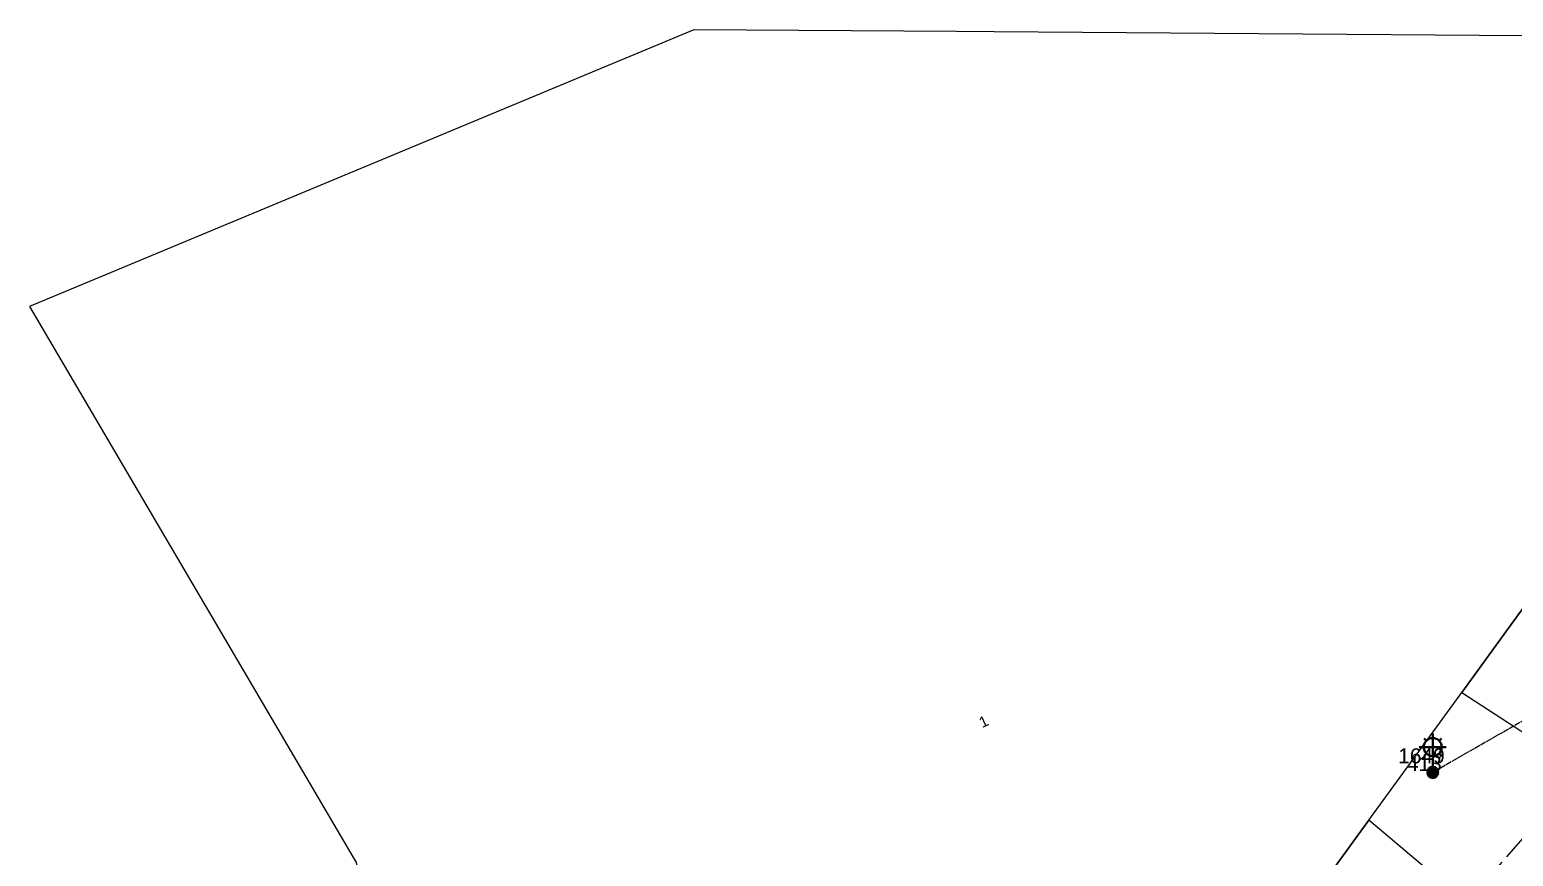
# Model space of a CAD drawing. Header units: metres. Extents: x 315403 to 316343, y 6257875 to 6258324.
# Drawn here: x 315402.9 to 315650.6, y 6258172.3 to 6258310.3 of the extents above; entities that cross this region are included whole.
import ezdxf
from ezdxf.enums import TextEntityAlignment as Align

# ---------------------------------------------------------------- set-up
doc = ezdxf.new("R2010")
doc.units = ezdxf.units.M
doc.linetypes.add('Cable Exist OH', pattern=[1, 1, 0])
doc.linetypes.add('Cable Exist UG', pattern=[8.2, 4, -1.2, 1.8, -1.2])
doc.layers.get('0').update_dxf_attribs({"color": 6})
doc.layers.add('Cadastre Land Parcels_SP_EXT', color=9, linetype='Continuous', lineweight=5)
doc.layers.add('Cadastre Roads_SP_EXT', color=9, linetype='Continuous', lineweight=5)
for name, color, linetype in [('Equip_SP_SL_EXT', 7, 'Continuous'), ('Mains_LV_EXT', 7, 'Continuous'), ('Mains_SL_EXT', 7, 'Continuous'), ('SupportsOH_SP_TR_HV_LV_SL_EXT', 7, 'Continuous')]:
    doc.layers.add(name, color=color, linetype=linetype)
doc.styles.add('iecARIAL', font='arial.ttf', dxfattribs={"height": 2})
doc.styles.add('POLE_LABEL', font='arial.ttf')
doc.styles.get("Standard").update_dxf_attribs({"font": 'arial.ttf'})

# ---------------------------------------------------------------- blocks, each defined once
blk = doc.blocks.new('SL_LANTERN_EXT')
at = {"lineweight": 40}
for p, q in [((-1.46, 5.68), (-1.06, 5.28)), ((0, 1.97), (0, 6.47)), ((1.46, 5.68), (1.06, 5.28)), ((-2.25, 4.22), (2.25, 4.22)), ((-1.46, 2.76), (-1.06, 3.16)), ((0, 0), (0, 2.72)), ((1.46, 2.76), (1.06, 3.16))]:
    blk.add_line(p, q, dxfattribs=at)
blk.add_circle((0, 4.22), 1.5, dxfattribs=at)
at = {"style": 'iecARIAL', "flags": 8}
blk.add_attdef('ASSET_NUM', (1.5, 1.5), '', height=2.5, dxfattribs=at)
for tag, p, height, flags in [('OPERATING_VOLTAGE', (0.98, -1.65), 0.2, 9), ('ORIENTATION', (0.98, -1.85), 0.2, 9), ('OWNED_BY', (0.98, -2.05), 0.2, 9), ('STATE', (0.98, -2.25), 0.2, 9), ('CONSTRUCTED_VOLTAGE', (0.98, -0.65), 0.2, 9), ('CONTROL_TYPE', (0.98, -0.85), 0.2, 9), ('LANTERN_PURPOSE', (0.98, -1.05), 0.2, 9), ('LANTERN_TYPE', (0.98, -1.25), 0.2, 9), ('NO_PHASES', (0.98, -1.45), 0.2, 9), ('USAGE', (0.98, -2.45), 0.2, 9), ('CEXIST', (0.98, -2.65), 0.2, 9), ('LNUMBER', (2.18, -3.25), 2.5, 8), ('CNEW', (0.98, -2.85), 0.2, 9), ('CNUMBER', (0.98, -3.05), 0.2, 9), ('CREMOVE', (0.98, -3.25), 0.2, 9), ('CREPLACE', (0.98, -3.45), 0.2, 9), ('LKINGHEIGHT', (0.98, -3.65), 0.2, 9), ('LBRACKET', (0.98, -3.85), 0.2, 9), ('LBRACKETVOCAB', (0.98, -4.05), 0.2, 9), ('LCATEGORY', (0.98, -4.25), 0.2, 9), ('LCHARGE1', (0.98, -4.45), 0.2, 9), ('LCHARGE1PERCENT', (0.98, -4.65), 0.2, 9), ('LCHARGE2', (0.98, -4.85), 0.2, 9), ('LCHARGE2PERCENT', (0.98, -5.05), 0.2, 9), ('LCHARGE3', (0.98, -5.25), 0.2, 9), ('LCHARGE3PERCENT', (0.98, -5.45), 0.2, 9), ('LEXIST', (0.98, -5.65), 0.2, 9), ('LLAMP', (0.98, -5.85), 0.2, 9), ('LLAMPVOCAB', (0.98, -6.05), 0.2, 9), ('LMAST', (0.98, -6.25), 0.2, 9), ('LMASTVOCAB', (0.98, -6.45), 0.2, 9), ('LNEW', (0.98, -6.65), 0.2, 9), ('LANTNUMBER', (0.98, -6.85), 0.2, 9), ('LOUTREACH', (0.98, -7.25), 0.2, 9), ('LOUTREACHVOCAB', (0.98, -7.45), 0.2, 9), ('STREETNAME', (0.98, -9.25), 0.2, 9), ('SUBURB', (0.98, -9.45), 0.2, 1), ('LRATECODE', (0.98, -7.65), 0.2, 9), ('LREMOVE', (0.98, -7.85), 0.2, 9), ('LREPLACE', (0.98, -8.05), 0.2, 9), ('LTYPE', (0.98, -8.25), 0.2, 9), ('LTYPEVOCAB', (0.98, -8.45), 0.2, 9), ('LEGEND', (0.98, -8.65), 0.2, 9), ('LOCATION', (0.98, -8.85), 0.2, 9), ('NOTES', (0.98, -9.05), 0.2, 9)]:
    blk.add_attdef(tag, p, '', height=height, dxfattribs=dict(flags=flags))
blk = doc.blocks.new('POLE_EXT')
blk.add_hatch(color=256).paths.add_polyline_path([(-1, 0, 1), (1, 0, 1)])
blk.add_lwpolyline([(-1, 0, 1), (1, 0, 1)], format="xyb", close=True)
for tag, height, flags, p in [('pNumber', 2.5, 8, (-17.84, 2.07)), ('OWNED_BY', 0.2, 9, (1.35, -0.4)), ('SPECIAL_USE', 0.2, 9, (1.35, -0.8)), ('STATE', 0.2, 9, (1.35, -1)), ('cLV', 0.2, 9, (1.35, -1.4)), ('hDepth', 0.2, 9, (1.35, -1.6)), ('hDia', 0.2, 9, (1.35, -1.8)), ('cHV', 0.2, 9, (1.35, -2)), ('PARENT', 0.2, 9, (1.35, -0.6)), ('USAGE', 0.2, 9, (1.35, -1.2)), ('LBRACKET', 0.2, 9, (1.35, -2.2)), ('LExisting', 0.2, 9, (1.35, -2.4)), ('cLinedev', 0.2, 9, (1.35, -3.4)), ('pExisting', 0.2, 9, (1.35, -3.8)), ('pFooting', 0.2, 9, (1.35, -4.4)), ('pNew', 0.2, 9, (1.35, -4.6)), ('pRelocate', 0.2, 9, (1.35, -5)), ('LANTNUMBER', 0.2, 9, (1.35, -2.6)), ('LOther', 0.2, 9, (1.35, -2.8)), ('LRemove', 0.2, 9, (1.35, -3)), ('LEGEND', 0.2, 9, (1.35, -3.2)), ('LOCATION', 0.2, 9, (1.35, -3.6)), ('PFNUMBER', 0.2, 9, (1.35, -4)), ('NEWPFNUMBER', 0.2, 9, (1.35, -4.2)), ('pRemove', 0.2, 9, (1.35, -5.2)), ('pReplace', 0.2, 9, (1.35, -5.4)), ('pStay', 0.2, 9, (1.35, -5.6)), ('pType', 0.2, 9, (1.35, -5.8)), ('cspan', 0.2, 9, (1.35, -6)), ('STREETNAME', 0.2, 9, (1.35, -6.2)), ('SUBURB', 0.2, 9, (1.35, -6.4)), ('OPERATED_BY', 0.2, 9, (1.36, -7.01)), ('NOTES', 0.2, 9, (1.35, -6.6)), ('MAINTAINED_BY', 0.2, 9, (1.36, -6.81))]:
    blk.add_attdef(tag, text='', height=height, dxfattribs=dict(flags=flags)).set_placement(p, align=Align.MIDDLE_LEFT)
at = {"style": 'POLE_LABEL'}
for tag, height, flags, p in [('ASSET_NUM', 2.5, 8, (2, 2)), ('STRUCTURE_PLANT_NUMBER', 0.2, 9, (1.35, 0.03)), ('STREET_CODE', 0.2, 9, (1.35, -0.2))]:
    blk.add_attdef(tag, text='', height=height, dxfattribs=dict(at, flags=flags)).set_placement(p, align=Align.MIDDLE_LEFT)
at = {"flags": 1}
blk.add_attdef('Z', (1.35, -7.33), '', height=0.2, dxfattribs=at)

msp = doc.modelspace()

# ---------------------------------------------------------------- linework, layer by layer
at = {"layer": 'Cadastre Land Parcels_SP_EXT', "linetype": 'Continuous'}
msp.add_lwpolyline([(315505.77, 6258012.16), (315509.75, 6258017.58), (315544.74, 6258065.84), (315559.31, 6258085.98), (315626.45, 6258178.36), (315641.96, 6258199.7), (315721.11, 6258308.71), (315717.15, 6258308.76), (315696.38, 6258308.92), (315563.91, 6258309.91), (315557.6, 6258309.96), (315513.76, 6258310.29), (315402.92, 6258264.09), (315457.44, 6258171.32), (315495.13, 6257997.65), (315505.77, 6258012.16)], close=True, dxfattribs=at)
at = {"layer": 'Cadastre Roads_SP_EXT', "linetype": 'Continuous'}
for points in [[(315641.96, 6258199.7), (315654.04, 6258191.85), (315658.45, 6258188.98), (315663.43, 6258185.73), (315665.28, 6258198.77), (315686.63, 6258227.2), (315716.17, 6258266.57), (315728.35, 6258282.83), (315734.3, 6258290.84), (315740.75, 6258299.47), (315743.62, 6258303.32), (315721.11, 6258308.71), (315641.96, 6258199.7)], [(315641.97, 6258165.36), (315635.04, 6258171.17), (315626.45, 6258178.36), (315559.31, 6258085.98), (315569.24, 6258079.99), (315576.9, 6258075.37), (315577.55, 6258078.08), (315586.62, 6258090.37), (315598.98, 6258107.1), (315612.54, 6258125.47), (315641.97, 6258165.36)]]:
    msp.add_lwpolyline(points, close=True, dxfattribs=at)
at = {"layer": 'Mains_LV_EXT', "linetype": 'Cable Exist UG'}
msp.add_lwpolyline([(315620.87, 6258090.03), (315633.7, 6258091.2), (315644, 6258165.03), (315644.11, 6258166.1), (315661.28, 6258185.78), (315663.33, 6258199.06), (315663.72, 6258200.04), (315669.55, 6258207.76), (315714.65, 6258267.78), (315739.12, 6258300.67)], dxfattribs=at)
at = {"layer": 'Mains_SL_EXT', "linetype": 'Cable Exist OH'}
msp.add_lwpolyline([(315661.23, 6258200.13), (315637.12, 6258186.35)], dxfattribs=at)

# ---------------------------------------------------------------- block references
at = {"layer": 'Equip_SP_SL_EXT'}
ref = msp.add_blockref('SL_LANTERN_EXT', (315637.12, 6258186.35), dxfattribs=at)
ref.add_attrib('ASSET_NUM', '413', dxfattribs={"layer": '0', "height": 2.5, "rotation": 0.3097, "style": 'iecARIAL'}).set_placement((315638.62, 6258187.85), align=Align.MIDDLE_RIGHT)
at = {"layer": 'SupportsOH_SP_TR_HV_LV_SL_EXT'}
ref = msp.add_blockref('POLE_EXT', (315637.12, 6258186.35), dxfattribs=at)
ref.add_attrib('ASSET_NUM', '1649', dxfattribs={"layer": '0', "height": 2.5, "rotation": 0.0046, "style": 'POLE_LABEL'}).set_placement((315639.12, 6258187.11), align=Align.BOTTOM_RIGHT)

# ---------------------------------------------------------------- texts
at = {"layer": 'Cadastre Land Parcels_SP_EXT'}
msp.add_text('1', height=1.8, rotation=25.4602, dxfattribs=at).set_placement((315561.91, 6258193.72))

doc.saveas('drawing.dxf')
